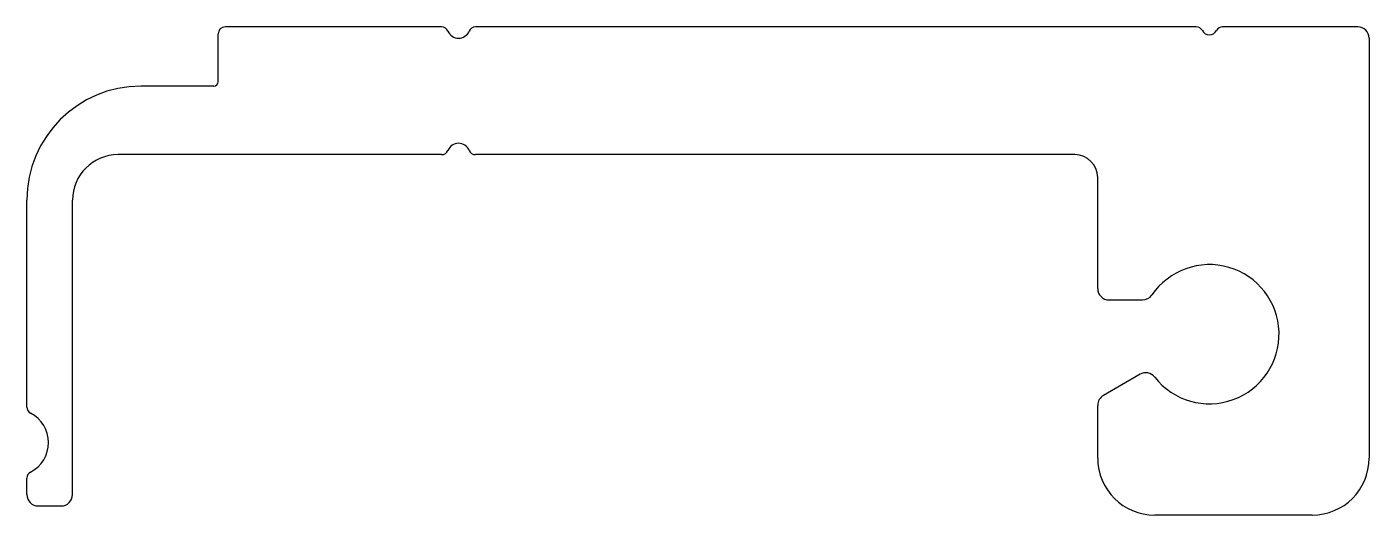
# Model space of a CAD drawing. Extents: x 430.3 to 489.2, y 524.8 to 546.2.
import ezdxf

# ---------------------------------------------------------------- set-up
doc = ezdxf.new("R2010")
doc.units = 0
doc.layers.get('0').update_dxf_attribs({"linetype": 'CONTINUOUS'})

msp = doc.modelspace()

# ---------------------------------------------------------------- linework, layer by layer
for p, q in [((448.503, 546.24), (439.014, 546.24)), ((481.584, 546.24), (449.987, 546.24)), ((488.661, 546.24), (482.738, 546.24)), ((438.714, 543.84), (438.714, 545.94)), ((489.161, 545.74), (489.161, 527.343)), ((438.514, 543.64), (435.322, 543.64)), ((448.503, 540.64), (434.322, 540.64)), ((476.261, 540.64), (449.987, 540.64)), ((477.261, 534.772), (477.261, 539.64)), ((430.322, 529.578), (430.322, 538.64)), ((432.322, 525.745), (432.322, 538.64)), ((477.761, 534.272), (479.228, 534.272)), ((479.117, 531.015), (477.511, 530.088)), ((477.261, 527.343), (477.261, 529.655)), ((430.322, 525.745), (430.322, 526.465)), ((430.822, 525.245), (431.822, 525.245)), ((486.661, 524.843), (479.761, 524.843))]:
    msp.add_line(p, q)
for centre, radius, start, end in [((439.014, 545.94), 0.3, 90, 180), ((448.503, 545.94), 0.3, 22.02431, 90), ((449.245, 546.24), 0.5, 202.02431, 337.97569), ((449.987, 545.94), 0.3, 90, 157.97569), ((481.584, 545.94), 0.3, 27.48643, 90), ((482.161, 546.24), 0.35, 207.48643, 332.51357), ((482.738, 545.94), 0.3, 90, 152.51357), ((488.661, 545.74), 0.5, 0, 90), ((438.514, 543.84), 0.2, 270, 0), ((435.322, 538.64), 5, 90, 180), ((448.503, 540.94), 0.3, 270, 337.97569), ((449.245, 540.64), 0.5, 22.02431, 157.97569), ((449.987, 540.94), 0.3, 202.02431, 270), ((434.322, 538.64), 2, 90, 180), ((476.261, 539.64), 1, 0, 90), ((482.161, 532.772), 3.05, 218.09675, 145.71011), ((477.761, 534.772), 0.5, 180, 270), ((479.228, 534.772), 0.5, 270, 325.71011), ((479.367, 530.582), 0.5, 38.09675, 120), ((430.622, 529.578), 0.3, 180, 242.79712), ((477.761, 529.655), 0.5, 120, 180), ((429.822, 528.022), 1.45, 297.20288, 62.79712), ((479.761, 527.343), 2.5, 180, 270), ((486.661, 527.343), 2.5, 270, 0), ((430.622, 526.465), 0.3, 117.20288, 180), ((430.822, 525.745), 0.5, 180, 270), ((431.822, 525.745), 0.5, 270, 0)]:
    msp.add_arc(centre, radius, start, end)

doc.saveas('drawing.dxf')
